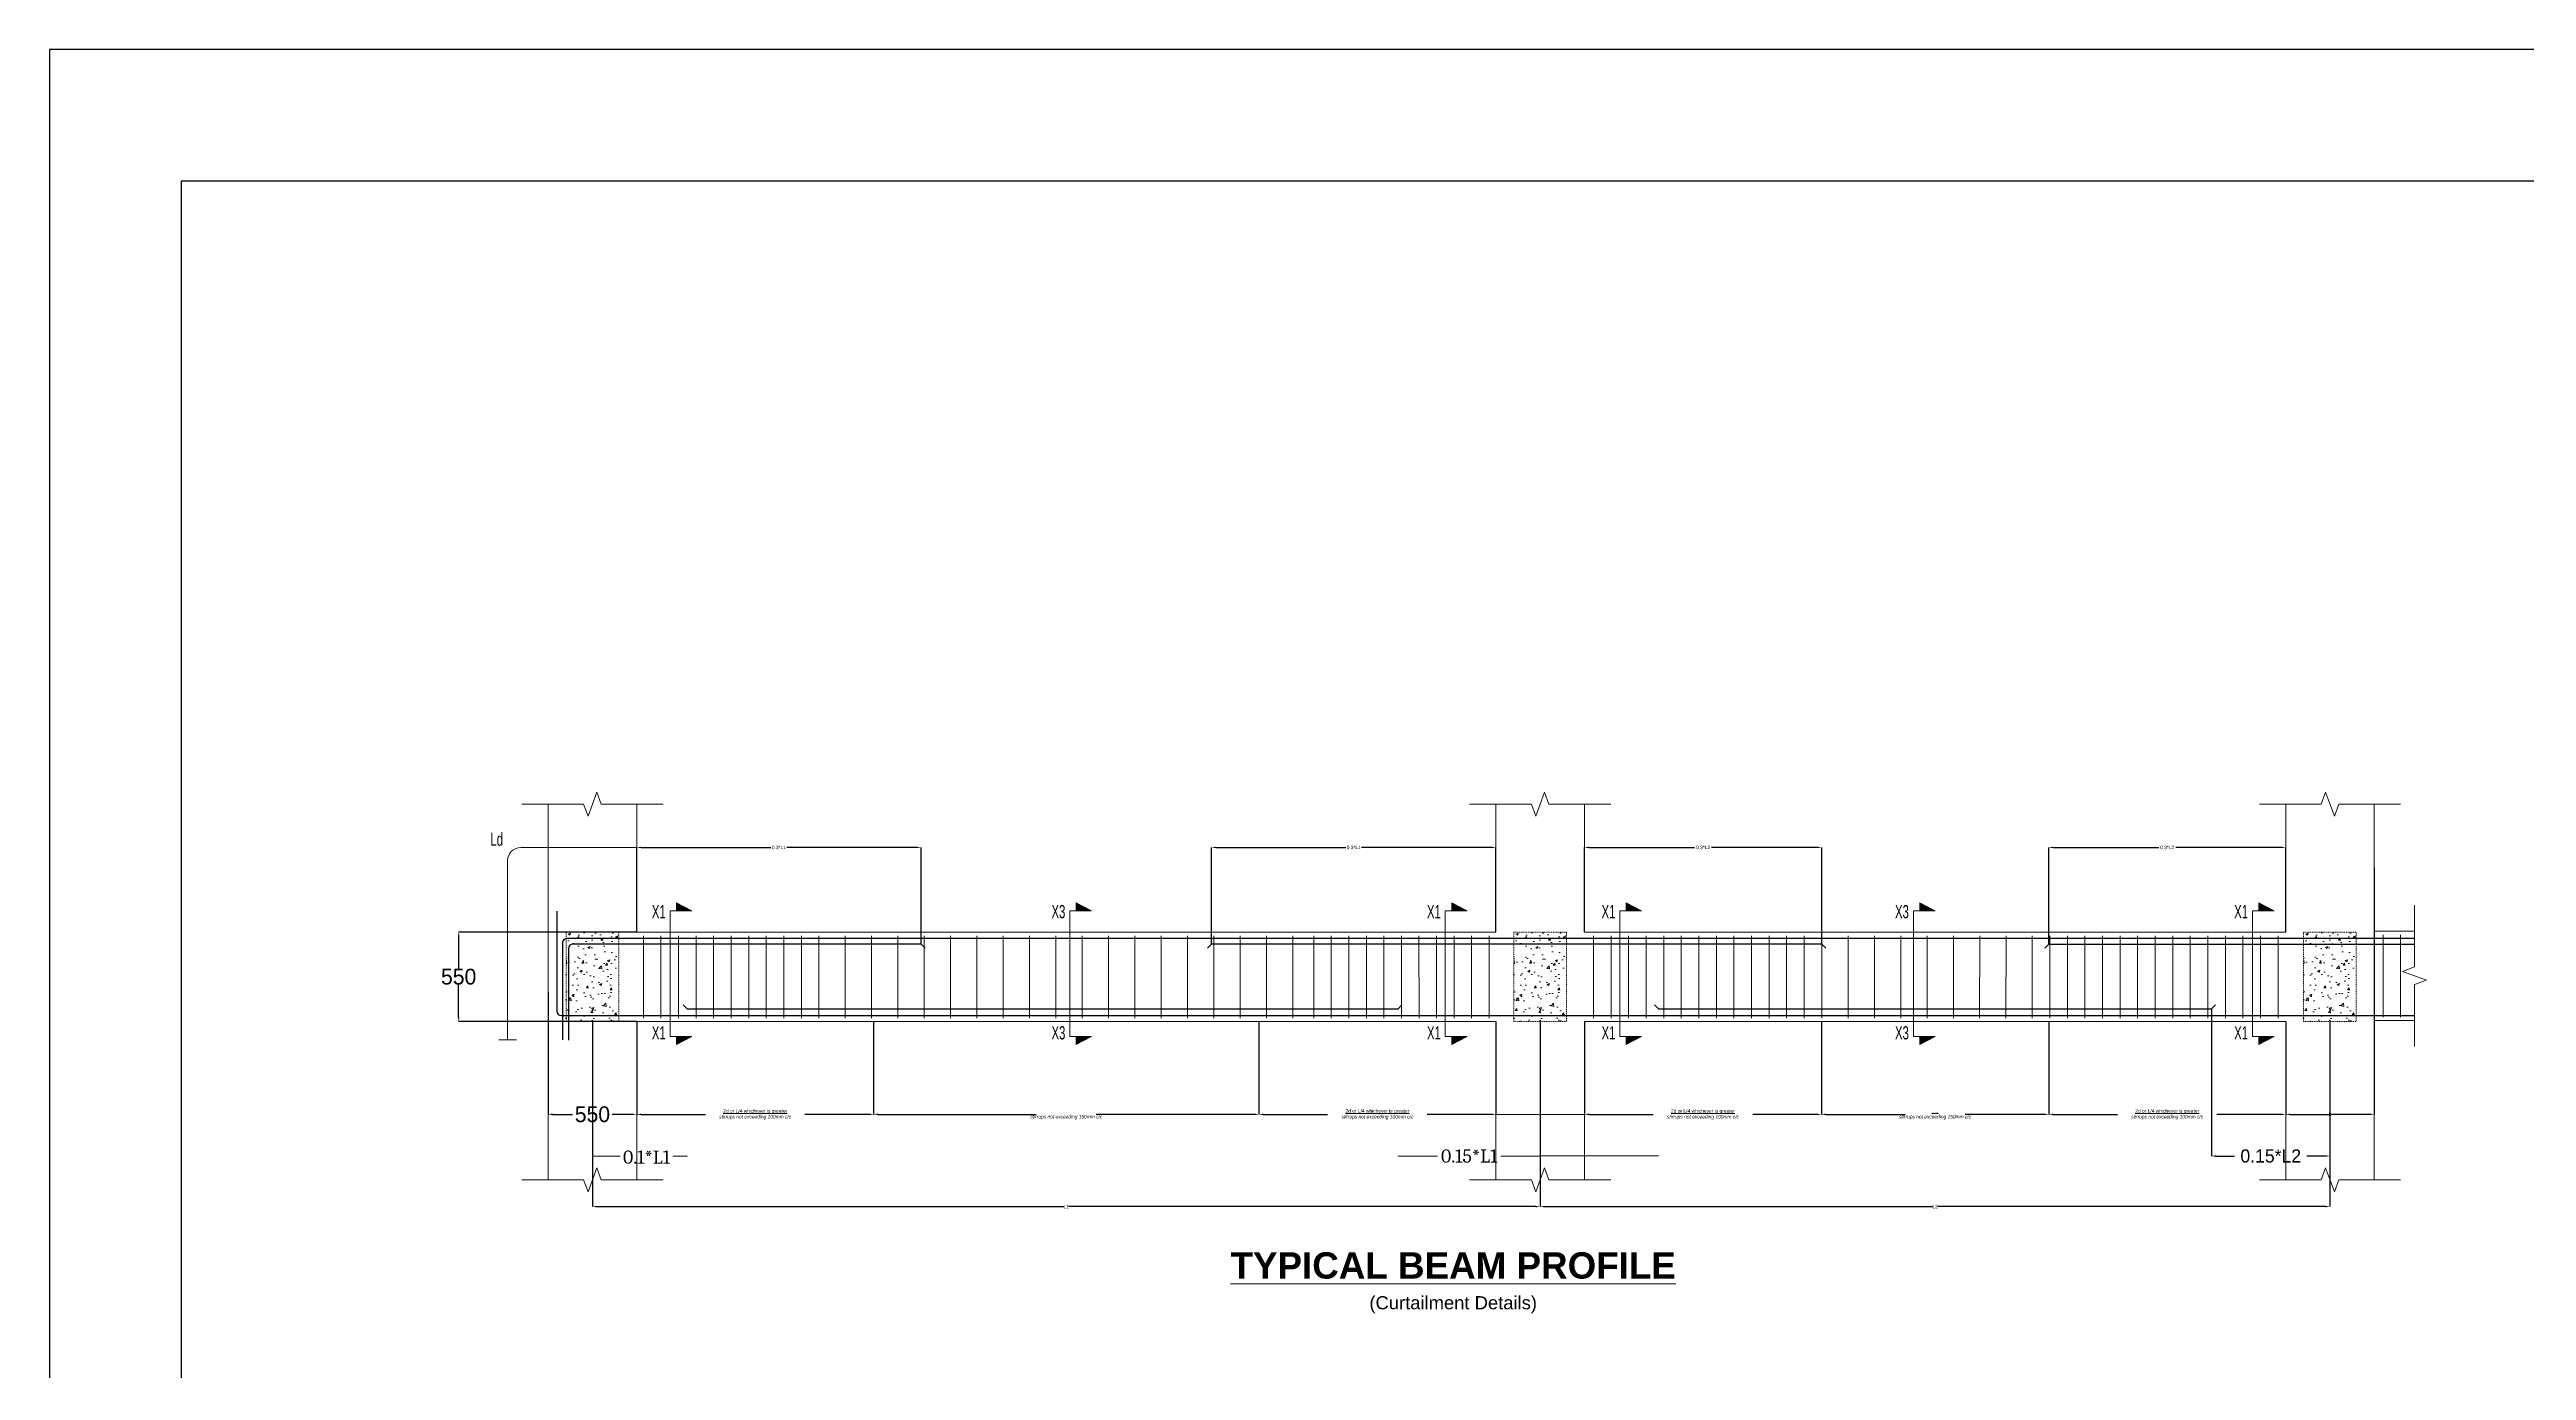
# Model space of a CAD drawing. Header units: inches. Extents: x -301229 to 1083107, y -854236 to 21026.
# Drawn here: x 931134 to 987584, y -314502 to -284386 of the extents above; entities that cross this region are included whole.
import ezdxf

# ---------------------------------------------------------------- set-up
doc = ezdxf.new("R2010")
doc.units = ezdxf.units.IN
doc.header["$MEASUREMENT"] = 0
doc.linetypes.add('ACAD_ISO03W100', pattern=[30, 12, -18])
for name, color, linetype, lineweight in [('00_Beam', 30, 'Continuous', 18), ('00_Beam rebar', 5, 'Continuous', 30), ('00_Leader lines', 181, 'Continuous', 15), ('00_Stirrup', 70, 'Continuous', 18), ('0_Dimension', 72, 'Continuous', 9), ('0_Hatch', 8, 'Continuous', 0), ('dimension', 25, 'Continuous', 20), ('T-TEXT', 94, 'Continuous', 15)]:
    doc.layers.add(name, color=color, linetype=linetype, lineweight=lineweight)
doc.styles.add('arial narrow', font='ARIALN.TTF', dxfattribs={"width": 0.75})
doc.styles.add('cambria', font='Cambria.ttf')
doc.styles.add('PUMORI', font='ARIALN.TTF')
doc.dimstyles.new('100 scale', dxfattribs={"dimtxt": 80, "dimasz": 100, "dimexe": 0.18, "dimexo": 0.0625, "dimgap": 0.09, "dimtad": 0, "dimtih": 1, "dimtoh": 1, "dimdec": 0, "dimlfac": 0.01, "dimzin": 0, "dimdsep": 46, "dimlunit": 3, "dimtxsty": 'Standard', "dimcen": 0.09, "dimclrd": 1, "dimadec": 0, "dimazin": 0, "dimtfac": 1, "dimtdec": 0, "dimtofl": 0, "dimtmove": 0, "dimatfit": 3, "dimfxl": 1, "dimtolj": 1, "dimtzin": 0, "dimarcsym": 0})
doc.dimstyles.new('shiva small', dxfattribs={"dimscale": 0, "dimtxt": 3, "dimasz": 2, "dimexe": 2, "dimexo": 2, "dimgap": 0.03, "dimtad": 0, "dimdec": 0, "dimzin": 3, "dimdsep": 46, "dimlunit": 3, "dimtxsty": 'arial narrow', "dimcen": 0, "dimclrd": 256, "dimclre": 256, "dimclrt": 1, "dimadec": 0, "dimazin": 0, "dimtfac": 1, "dimtdec": 0, "dimtix": 1, "dimtmove": 1, "dimatfit": 3, "dimldrblk": 'DOTSMALL', "dimfxl": 2, "dimfxlon": 1, "dimfrac": 2, "dimtolj": 1, "dimtzin": 0, "dimlwd": -1, "dimlwe": -1, "dimarcsym": 0})

# ---------------------------------------------------------------- blocks, each defined once
blk = doc.blocks.new('*D167')
at = {"layer": 'Defpoints', "color": 0, "transparency": 16777216}
for p in [(944516, -304506), (940458, -306543), (944516, -306543)]:
    blk.add_point(p, dxfattribs=at)
at = {"layer": 'T-TEXT', "color": 0, "lineweight": -2, "transparency": 16777216}
for p, q in [((944516, -304506), (940458, -304506)), ((944516, -306543), (940458, -306543))]:
    blk.add_line(p, q, dxfattribs=at)
at = {"layer": 'T-TEXT', "color": 1, "lineweight": -2, "transparency": 16777216}
for p, q in [((940458, -304606), (940458, -305344)), ((940458, -306443), (940458, -305705))]:
    blk.add_line(p, q, dxfattribs=at)
at = {"layer": 'T-TEXT', "color": 1, "transparency": 16777216}
for points in [[(940441, -304606), (940475, -304606), (940458, -304506)], [(940441, -306443), (940475, -306443), (940458, -306543)]]:
    blk.add_solid(points, dxfattribs=at)
at = {"layer": 'T-TEXT', "color": 0, "transparency": 16777216, "insert": (940458, -305525), "char_height": 80, "attachment_point": 5}
blk.add_mtext('\\A1;{\\H4.5x;550}', dxfattribs=at)
blk = doc.blocks.new('*D176')
at = {"layer": 'Defpoints', "color": 0, "transparency": 16777216}
for p in [(971523, -302577), (966116, -304506), (971523, -304779)]:
    blk.add_point(p, dxfattribs=at)
at = {"layer": 'T-TEXT', "color": 0, "lineweight": -2, "transparency": 16777216}
for p, q in [((966116, -304506), (966116, -302577)), ((971523, -304779), (971523, -302577))]:
    blk.add_line(p, q, dxfattribs=at)
at = {"layer": 'T-TEXT', "color": 1, "lineweight": -2, "transparency": 16777216}
for p, q in [((966216, -302577), (968626, -302577)), ((971423, -302577), (969013, -302577))]:
    blk.add_line(p, q, dxfattribs=at)
at = {"layer": 'T-TEXT', "color": 1, "transparency": 16777216}
for points in [[(966216, -302560), (966216, -302594), (966116, -302577)], [(971423, -302560), (971423, -302594), (971523, -302577)]]:
    blk.add_solid(points, dxfattribs=at)
at = {"layer": 'T-TEXT', "color": 0, "transparency": 16777216, "insert": (968820, -302577), "char_height": 80, "attachment_point": 5}
blk.add_mtext('\\A1;0.3*L2', dxfattribs=at)
blk = doc.blocks.new('*D177')
at = {"layer": 'Defpoints', "color": 0, "transparency": 16777216}
for p in [(967807, -306255), (965107, -306543), (965107, -309607)]:
    blk.add_point(p, dxfattribs=at)
at = {"layer": 'T-TEXT', "transparency": 16777216}
for p, q in [((965107, -309605), (965107, -309609)), ((965109, -309607), (966584, -309607)), ((967805, -309607), (966598, -309607)), ((967807, -309605), (967807, -309609))]:
    blk.add_line(p, q, dxfattribs=at)
for points in [[(965109, -309606), (965109, -309607), (965107, -309607)], [(967805, -309606), (967805, -309607), (967807, -309607)]]:
    blk.add_solid(points, dxfattribs=at)
at = {"layer": 'T-TEXT', "color": 1, "transparency": 16777216, "insert": (966591, -309607), "char_height": 3, "attachment_point": 5, "style": 'cambria'}
blk.add_mtext('\\A1;0.15*L2', dxfattribs=at)
blk = doc.blocks.new('_DotSmall')
at = {"color": 0, "linetype": 'ByBlock', "const_width": 0.5}
blk.add_lwpolyline([(-0.0625, 0, 1), (0.0625, 0, 1)], format="xyb", close=True, dxfattribs=at)
blk = doc.blocks.new('*D178')
at = {"layer": 'Defpoints', "color": 0, "transparency": 16777216}
for p in [(964097, -303049), (966116, -306729), (964097, -308662)]:
    blk.add_point(p, dxfattribs=at)
at = {"layer": 'dimension', "transparency": 16777216}
for p, q in [((964097, -308660), (964097, -308664)), ((964099, -308662), (965106, -308662)), ((966114, -308662), (965107, -308662)), ((966116, -308660), (966116, -308664))]:
    blk.add_line(p, q, dxfattribs=at)
for points in [[(964099, -308662), (964099, -308662), (964097, -308662)], [(966114, -308662), (966114, -308662), (966116, -308662)]]:
    blk.add_solid(points, dxfattribs=at)
at = {"layer": 'dimension', "color": 1, "transparency": 16777216, "insert": (965107, -308662), "char_height": 3, "attachment_point": 5, "style": 'arial narrow'}
blk.add_mtext('\\A1;b', dxfattribs=at)
blk = doc.blocks.new('*D179')
at = {"layer": 'Defpoints', "color": 0, "transparency": 16777216}
for p in [(965107, -306543), (983107, -306543), (983107, -310766)]:
    blk.add_point(p, dxfattribs=at)
at = {"layer": 'T-TEXT', "color": 0, "lineweight": -2, "transparency": 16777216}
for p, q in [((965107, -306544), (965107, -310766)), ((983107, -306544), (983107, -310766))]:
    blk.add_line(p, q, dxfattribs=at)
at = {"layer": 'T-TEXT', "color": 1, "lineweight": -2, "transparency": 16777216}
for p, q in [((965207, -310766), (974040, -310766)), ((983007, -310766), (974173, -310766))]:
    blk.add_line(p, q, dxfattribs=at)
at = {"layer": 'T-TEXT', "color": 1, "transparency": 16777216}
for points in [[(965207, -310749), (965207, -310783), (965107, -310766)], [(983007, -310749), (983007, -310783), (983107, -310766)]]:
    blk.add_solid(points, dxfattribs=at)
at = {"layer": 'T-TEXT', "color": 0, "transparency": 16777216, "insert": (974107, -310766), "char_height": 80, "attachment_point": 5}
blk.add_mtext('\\A1;L2', dxfattribs=at)
blk = doc.blocks.new('*D180')
at = {"layer": 'Defpoints', "color": 0, "transparency": 16777216}
for p in [(984116, -303038), (982097, -306543), (984116, -308662)]:
    blk.add_point(p, dxfattribs=at)
at = {"layer": 'T-TEXT', "color": 0, "lineweight": -2, "transparency": 16777216}
for p, q in [((984116, -303038), (984116, -308662)), ((982097, -306544), (982097, -308662))]:
    blk.add_line(p, q, dxfattribs=at)
at = {"layer": 'T-TEXT', "color": 1, "lineweight": -2, "transparency": 16777216}
for p, q in [((982197, -308662), (983080, -308662)), ((984016, -308662), (983133, -308662))]:
    blk.add_line(p, q, dxfattribs=at)
at = {"layer": 'T-TEXT', "color": 1, "transparency": 16777216}
for points in [[(982197, -308645), (982197, -308679), (982097, -308662)], [(984016, -308645), (984016, -308679), (984116, -308662)]]:
    blk.add_solid(points, dxfattribs=at)
at = {"layer": 'T-TEXT', "color": 0, "transparency": 16777216, "insert": (983107, -308662), "char_height": 80, "attachment_point": 5}
blk.add_mtext('\\A1;b', dxfattribs=at)
blk = doc.blocks.new('*D181')
at = {"layer": 'Defpoints', "color": 0, "transparency": 16777216}
for p in [(982097, -302577), (976697, -304779), (982097, -304506)]:
    blk.add_point(p, dxfattribs=at)
at = {"layer": 'T-TEXT', "color": 0, "lineweight": -2, "transparency": 16777216}
for p, q in [((976697, -304779), (976697, -302577)), ((982097, -304506), (982097, -302577))]:
    blk.add_line(p, q, dxfattribs=at)
at = {"layer": 'T-TEXT', "color": 1, "lineweight": -2, "transparency": 16777216}
for p, q in [((976797, -302577), (979203, -302577)), ((981997, -302577), (979590, -302577))]:
    blk.add_line(p, q, dxfattribs=at)
at = {"layer": 'T-TEXT', "color": 1, "transparency": 16777216}
for points in [[(976797, -302560), (976797, -302594), (976697, -302577)], [(981997, -302560), (981997, -302594), (982097, -302577)]]:
    blk.add_solid(points, dxfattribs=at)
at = {"layer": 'T-TEXT', "color": 0, "transparency": 16777216, "insert": (979397, -302577), "char_height": 80, "attachment_point": 5}
blk.add_mtext('\\A1;0.3*L2', dxfattribs=at)
blk = doc.blocks.new('*D172')
at = {"layer": 'Defpoints', "color": 0, "transparency": 16777216}
for p in [(980407, -306255), (983107, -306543), (983107, -309613)]:
    blk.add_point(p, dxfattribs=at)
at = {"layer": 'T-TEXT', "color": 0, "lineweight": -2, "transparency": 16777216}
for p, q in [((980407, -306255), (980407, -309613)), ((983107, -306544), (983107, -309613))]:
    blk.add_line(p, q, dxfattribs=at)
at = {"layer": 'T-TEXT', "color": 1, "lineweight": -2, "transparency": 16777216}
for p, q in [((980507, -309613), (980931, -309613)), ((983007, -309613), (982582, -309613))]:
    blk.add_line(p, q, dxfattribs=at)
at = {"layer": 'T-TEXT', "color": 1, "transparency": 16777216}
for points in [[(980507, -309596), (980507, -309630), (980407, -309613)], [(983007, -309596), (983007, -309630), (983107, -309613)]]:
    blk.add_solid(points, dxfattribs=at)
at = {"layer": 'T-TEXT', "color": 0, "transparency": 16777216, "insert": (981757, -309613), "char_height": 80, "attachment_point": 5}
blk.add_mtext('\\A1;{\\H3.75x;0.15*L2}', dxfattribs=at)
blk = doc.blocks.new('*D182')
at = {"layer": 'Defpoints', "color": 0, "transparency": 16777216}
for p in [(943507, -306543), (965107, -306543), (943507, -310766)]:
    blk.add_point(p, dxfattribs=at)
at = {"layer": 'T-TEXT', "color": 0, "lineweight": -2, "transparency": 16777216}
for p, q in [((943507, -306544), (943507, -310766)), ((965107, -306544), (965107, -310766))]:
    blk.add_line(p, q, dxfattribs=at)
at = {"layer": 'T-TEXT', "color": 1, "lineweight": -2, "transparency": 16777216}
for p, q in [((943607, -310766), (954253, -310766)), ((965007, -310766), (954360, -310766))]:
    blk.add_line(p, q, dxfattribs=at)
at = {"layer": 'T-TEXT', "color": 1, "transparency": 16777216}
for points in [[(943607, -310749), (943607, -310783), (943507, -310766)], [(965007, -310749), (965007, -310783), (965107, -310766)]]:
    blk.add_solid(points, dxfattribs=at)
at = {"layer": 'T-TEXT', "color": 0, "transparency": 16777216, "insert": (954307, -310766), "char_height": 80, "attachment_point": 5}
blk.add_mtext('\\A1;L1', dxfattribs=at)
blk = doc.blocks.new('*D183')
at = {"layer": 'Defpoints', "color": 0, "transparency": 16777216}
for p in [(961867, -306255), (965107, -306543), (961867, -309613)]:
    blk.add_point(p, dxfattribs=at)
at = {"layer": 'T-TEXT', "transparency": 16777216}
for p, q in [((961867, -309611), (961867, -309615)), ((961869, -309613), (962765, -309613)), ((965105, -309613), (964208, -309613)), ((965107, -309611), (965107, -309615))]:
    blk.add_line(p, q, dxfattribs=at)
for points in [[(961869, -309613), (961869, -309613), (961867, -309613)], [(965105, -309613), (965105, -309613), (965107, -309613)]]:
    blk.add_solid(points, dxfattribs=at)
at = {"layer": 'T-TEXT', "color": 1, "transparency": 16777216, "insert": (963487, -309613), "char_height": 3, "attachment_point": 5, "style": 'cambria'}
blk.add_mtext('\\A1;{\\H100x;0.15*L1}', dxfattribs=at)
blk = doc.blocks.new('*D184')
at = {"layer": 'Defpoints', "color": 0, "transparency": 16777216}
for p in [(945667, -306255), (943507, -306543), (943507, -309613)]:
    blk.add_point(p, dxfattribs=at)
at = {"layer": 'T-TEXT', "transparency": 16777216}
for p, q in [((943507, -309611), (943507, -309615)), ((943509, -309613), (944140, -309613)), ((945665, -309613), (945336, -309613)), ((945667, -309611), (945667, -309615))]:
    blk.add_line(p, q, dxfattribs=at)
for points in [[(943509, -309613), (943509, -309613), (943507, -309613)], [(945665, -309613), (945665, -309613), (945667, -309613)]]:
    blk.add_solid(points, dxfattribs=at)
at = {"layer": 'T-TEXT', "color": 1, "transparency": 16777216, "insert": (944738, -309638), "char_height": 3, "attachment_point": 5, "style": 'cambria'}
blk.add_mtext('\\A1;{\\H100x;0.1*L1}', dxfattribs=at)
blk = doc.blocks.new('*D185')
at = {"layer": 'Defpoints', "color": 0, "transparency": 16777216}
for p in [(957617, -302577), (957617, -304779), (964097, -304506)]:
    blk.add_point(p, dxfattribs=at)
at = {"layer": 'T-TEXT', "color": 0, "lineweight": -2, "transparency": 16777216}
for p, q in [((957617, -304779), (957617, -302577)), ((964097, -304506), (964097, -302577))]:
    blk.add_line(p, q, dxfattribs=at)
at = {"layer": 'T-TEXT', "color": 1, "lineweight": -2, "transparency": 16777216}
for p, q in [((957717, -302577), (960677, -302577)), ((963997, -302577), (961037, -302577))]:
    blk.add_line(p, q, dxfattribs=at)
at = {"layer": 'T-TEXT', "color": 1, "transparency": 16777216}
for points in [[(957717, -302560), (957717, -302594), (957617, -302577)], [(963997, -302560), (963997, -302594), (964097, -302577)]]:
    blk.add_solid(points, dxfattribs=at)
at = {"layer": 'T-TEXT', "color": 0, "transparency": 16777216, "insert": (960857, -302577), "char_height": 80, "attachment_point": 5}
blk.add_mtext('\\A1;0.3*L1', dxfattribs=at)
blk = doc.blocks.new('*D186')
at = {"layer": 'Defpoints', "color": 0, "transparency": 16777216}
for p in [(944516, -302577), (944516, -304506), (950996, -304779)]:
    blk.add_point(p, dxfattribs=at)
at = {"layer": 'T-TEXT', "color": 0, "lineweight": -2, "transparency": 16777216}
for p, q in [((944516, -304506), (944516, -302577)), ((950996, -304779), (950996, -302577))]:
    blk.add_line(p, q, dxfattribs=at)
at = {"layer": 'T-TEXT', "color": 1, "lineweight": -2, "transparency": 16777216}
for p, q in [((944616, -302577), (947576, -302577)), ((950896, -302577), (947936, -302577))]:
    blk.add_line(p, q, dxfattribs=at)
at = {"layer": 'T-TEXT', "color": 1, "transparency": 16777216}
for points in [[(944616, -302560), (944616, -302594), (944516, -302577)], [(950896, -302560), (950896, -302594), (950996, -302577)]]:
    blk.add_solid(points, dxfattribs=at)
at = {"layer": 'T-TEXT', "color": 0, "transparency": 16777216, "insert": (947756, -302577), "char_height": 80, "attachment_point": 5}
blk.add_mtext('\\A1;0.3*L1', dxfattribs=at)
blk = doc.blocks.new('*D173')
at = {"layer": 'Defpoints', "color": 0, "transparency": 16777216}
for p in [(944516, -306543), (949916, -306543), (949916, -308662)]:
    blk.add_point(p, dxfattribs=at)
at = {"layer": 'T-TEXT', "color": 0, "lineweight": -2, "transparency": 16777216}
for p, q in [((944516, -306544), (944516, -308662)), ((949916, -306544), (949916, -308662))]:
    blk.add_line(p, q, dxfattribs=at)
at = {"layer": 'T-TEXT', "color": 1, "lineweight": -2, "transparency": 16777216}
for p, q in [((944616, -308662), (946083, -308662)), ((949816, -308662), (948350, -308662))]:
    blk.add_line(p, q, dxfattribs=at)
at = {"layer": 'T-TEXT', "color": 1, "transparency": 16777216}
for points in [[(944616, -308645), (944616, -308679), (944516, -308662)], [(949816, -308645), (949816, -308679), (949916, -308662)]]:
    blk.add_solid(points, dxfattribs=at)
at = {"layer": 'T-TEXT', "color": 0, "transparency": 16777216, "insert": (947216, -308662), "char_height": 80, "attachment_point": 5}
blk.add_mtext('\\A1;{\\L2d or L/4 whichever is greater\\P\\fArial Narrow|b0|i1|c0|p34;\\lstirrups not exceeding 100mm c/c }', dxfattribs=at)
blk = doc.blocks.new('*D174')
at = {"layer": 'Defpoints', "color": 0, "transparency": 16777216}
for p in [(949916, -306543), (958697, -306543), (958697, -308662)]:
    blk.add_point(p, dxfattribs=at)
at = {"layer": 'T-TEXT', "color": 0, "lineweight": -2, "transparency": 16777216}
for p, q in [((949916, -306544), (949916, -308662)), ((958697, -306544), (958697, -308662))]:
    blk.add_line(p, q, dxfattribs=at)
at = {"layer": 'T-TEXT', "color": 1, "lineweight": -2, "transparency": 16777216}
for p, q in [((950016, -308662), (953622, -308662)), ((958597, -308662), (954991, -308662))]:
    blk.add_line(p, q, dxfattribs=at)
at = {"layer": 'T-TEXT', "color": 1, "transparency": 16777216}
for points in [[(950016, -308645), (950016, -308679), (949916, -308662)], [(958597, -308645), (958597, -308679), (958697, -308662)]]:
    blk.add_solid(points, dxfattribs=at)
at = {"layer": 'T-TEXT', "color": 0, "transparency": 16777216, "insert": (954307, -308662), "char_height": 80, "attachment_point": 5}
blk.add_mtext('\\A1;{\\L\\P\\fArial Narrow|b0|i1|c0|p34;\\lstirrups not exceeding 150mm c/c }', dxfattribs=at)
blk = doc.blocks.new('*D175')
at = {"layer": 'Defpoints', "color": 0, "transparency": 16777216}
for p in [(942497, -305875), (944516, -306729), (942497, -308662)]:
    blk.add_point(p, dxfattribs=at)
at = {"layer": 'T-TEXT', "color": 0, "lineweight": -2, "transparency": 16777216}
for p, q in [((942497, -305875), (942497, -308662)), ((944516, -306729), (944516, -308662))]:
    blk.add_line(p, q, dxfattribs=at)
at = {"layer": 'T-TEXT', "color": 1, "lineweight": -2, "transparency": 16777216}
for p, q in [((942597, -308662), (943056, -308662)), ((944416, -308662), (943957, -308662))]:
    blk.add_line(p, q, dxfattribs=at)
at = {"layer": 'T-TEXT', "color": 1, "transparency": 16777216}
for points in [[(942597, -308645), (942597, -308679), (942497, -308662)], [(944416, -308645), (944416, -308679), (944516, -308662)]]:
    blk.add_solid(points, dxfattribs=at)
at = {"layer": 'T-TEXT', "color": 0, "transparency": 16777216, "insert": (943507, -308662), "char_height": 80, "attachment_point": 5}
blk.add_mtext('\\A1;{\\H4.5x;550}', dxfattribs=at)
blk = doc.blocks.new('*D168')
at = {"layer": 'Defpoints', "color": 0, "transparency": 16777216}
for p in [(958697, -306543), (964097, -306543), (964097, -308662)]:
    blk.add_point(p, dxfattribs=at)
at = {"layer": 'T-TEXT', "color": 0, "lineweight": -2, "transparency": 16777216}
for p, q in [((958697, -306544), (958697, -308662)), ((964097, -306544), (964097, -308662))]:
    blk.add_line(p, q, dxfattribs=at)
at = {"layer": 'T-TEXT', "color": 1, "lineweight": -2, "transparency": 16777216}
for p, q in [((958797, -308662), (960263, -308662)), ((963997, -308662), (962530, -308662))]:
    blk.add_line(p, q, dxfattribs=at)
at = {"layer": 'T-TEXT', "color": 1, "transparency": 16777216}
for points in [[(958797, -308645), (958797, -308679), (958697, -308662)], [(963997, -308645), (963997, -308679), (964097, -308662)]]:
    blk.add_solid(points, dxfattribs=at)
at = {"layer": 'T-TEXT', "color": 0, "transparency": 16777216, "insert": (961397, -308662), "char_height": 80, "attachment_point": 5}
blk.add_mtext('\\A1;{\\L2d or L/4 whichever is greater\\P\\fArial Narrow|b0|i1|c0|p34;\\lstirrups not exceeding 100mm c/c }', dxfattribs=at)
blk = doc.blocks.new('*D169')
at = {"layer": 'Defpoints', "color": 0, "transparency": 16777216}
for p in [(966116, -306543), (971516, -306543), (971516, -308662)]:
    blk.add_point(p, dxfattribs=at)
at = {"layer": 'T-TEXT', "color": 0, "lineweight": -2, "transparency": 16777216}
for p, q in [((966116, -306544), (966116, -308662)), ((971516, -306544), (971516, -308662))]:
    blk.add_line(p, q, dxfattribs=at)
at = {"layer": 'T-TEXT', "color": 1, "lineweight": -2, "transparency": 16777216}
for p, q in [((966216, -308662), (967683, -308662)), ((971416, -308662), (969950, -308662))]:
    blk.add_line(p, q, dxfattribs=at)
at = {"layer": 'T-TEXT', "color": 1, "transparency": 16777216}
for points in [[(966216, -308645), (966216, -308679), (966116, -308662)], [(971416, -308645), (971416, -308679), (971516, -308662)]]:
    blk.add_solid(points, dxfattribs=at)
at = {"layer": 'T-TEXT', "color": 0, "transparency": 16777216, "insert": (968816, -308662), "char_height": 80, "attachment_point": 5}
blk.add_mtext('\\A1;{\\L2d or L/4 whichever is greater\\P\\fArial Narrow|b0|i1|c0|p34;\\lstirrups not exceeding 100mm c/c }', dxfattribs=at)
blk = doc.blocks.new('*D170')
at = {"layer": 'Defpoints', "color": 0, "transparency": 16777216}
for p in [(976697, -306543), (982097, -306543), (982097, -308662)]:
    blk.add_point(p, dxfattribs=at)
at = {"layer": 'T-TEXT', "color": 0, "lineweight": -2, "transparency": 16777216}
for p, q in [((976697, -306544), (976697, -308662)), ((982097, -306544), (982097, -308662))]:
    blk.add_line(p, q, dxfattribs=at)
at = {"layer": 'T-TEXT', "color": 1, "lineweight": -2, "transparency": 16777216}
for p, q in [((976797, -308662), (978263, -308662)), ((981997, -308662), (980530, -308662))]:
    blk.add_line(p, q, dxfattribs=at)
at = {"layer": 'T-TEXT', "color": 1, "transparency": 16777216}
for points in [[(976797, -308645), (976797, -308679), (976697, -308662)], [(981997, -308645), (981997, -308679), (982097, -308662)]]:
    blk.add_solid(points, dxfattribs=at)
at = {"layer": 'T-TEXT', "color": 0, "transparency": 16777216, "insert": (979397, -308662), "char_height": 80, "attachment_point": 5}
blk.add_mtext('\\A1;{\\L2d or L/4 whichever is greater\\P\\fArial Narrow|b0|i1|c0|p34;\\lstirrups not exceeding 100mm c/c }', dxfattribs=at)
blk = doc.blocks.new('*D171')
at = {"layer": 'Defpoints', "color": 0, "transparency": 16777216}
for p in [(971516, -306543), (976697, -306543), (976697, -308662)]:
    blk.add_point(p, dxfattribs=at)
at = {"layer": 'T-TEXT', "color": 0, "lineweight": -2, "transparency": 16777216}
for p, q in [((971516, -306544), (971516, -308662)), ((976697, -306544), (976697, -308662))]:
    blk.add_line(p, q, dxfattribs=at)
at = {"layer": 'T-TEXT', "color": 1, "lineweight": -2, "transparency": 16777216}
for p, q in [((971616, -308662), (973422, -308662)), ((976597, -308662), (974791, -308662))]:
    blk.add_line(p, q, dxfattribs=at)
at = {"layer": 'T-TEXT', "color": 1, "transparency": 16777216}
for points in [[(971616, -308645), (971616, -308679), (971516, -308662)], [(976597, -308645), (976597, -308679), (976697, -308662)]]:
    blk.add_solid(points, dxfattribs=at)
at = {"layer": 'T-TEXT', "color": 0, "transparency": 16777216, "insert": (974107, -308662), "char_height": 80, "attachment_point": 5}
blk.add_mtext('\\A1;{\\L.....\\P\\fArial Narrow|b0|i1|c0|p34;\\lstirrups not exceeding 150mm c/c }', dxfattribs=at)

msp = doc.modelspace()

# ---------------------------------------------------------------- hatches: boundary and pattern name
at = {"layer": '00_Leader lines'}
for points in [[(945423.55, -303840.12), (945423.55, -304020.71), (945773.83, -304020.71)], [(954532.76, -303840.12), (954532.76, -304020.71), (954883.04, -304020.71)], [(963089.68, -303840.12), (963089.68, -304020.71), (963439.96, -304020.71)], [(967069.15, -303840.12), (967069.15, -304020.71), (967419.43, -304020.71)], [(973756.59, -303840.12), (973756.59, -304020.71), (974106.87, -304020.71)], [(981486.76, -303840.12), (981486.76, -304020.71), (981837.04, -304020.71)], [(945773.83, -306889.19), (945423.55, -306889.19), (945423.55, -307069.78)], [(954883.04, -306889.19), (954532.76, -306889.19), (954532.76, -307069.78)], [(963439.96, -306889.19), (963089.68, -306889.19), (963089.68, -307069.78)], [(967419.43, -306889.19), (967069.15, -306889.19), (967069.15, -307069.78)], [(974106.87, -306889.19), (973756.59, -306889.19), (973756.59, -307069.78)], [(981837.04, -306889.19), (981486.76, -306889.19), (981486.76, -307069.78)]]:
    msp.add_hatch(color=256, dxfattribs=at).paths.add_polyline_path(points)
at = {"layer": '0_Hatch'}
h = msp.add_hatch(dxfattribs=at)
h.set_pattern_fill('AR-CONC', color=256, scale=75, style=0)
h.set_pattern_definition([(50, (-245791.9, 953299.36), (537.94514, -47.0641), [56.25, -618.75]), (355, (-245791.9, 953299.36), (-104.0635, 564.1441), [45, -495]), (100.4514, (-245747.1, 953295.44), (433.88204, 517.07966), [47.80514, -525.85658]), (46.1842, (-245791.9, 953449.36), (800.43079, -124.13926), [84.375, -928.125]), (96.6356, (-245725.2, 953439), (700.99703, 730.5884), [71.7077, -788.78475]), (351.1842, (-245791.9, 953449.4), (700.99646, 730.58895), [67.5, -742.5]), (21, (-245716.9, 953411.86), (447.68029, -301.96417), [56.25, -618.75]), (326, (-245716.9, 953411.86), (182.4865, 543.86253), [45, -495]), (71.4514, (-245679.6, 953386.7), (630.16697, 241.89787), [47.80514, -525.85658]), (37.5, (-245791.92, 953299.36), (9.119891, 249.67039), [0, -489, 0, -502.5, 0, -496.875]), (7.5, (-245791.92, 953299.36), (197.302153, 295.808784), [0, -286.5, 0, -477.75, 0, -189.375]), (327.5, (-245959.17, 953299.36), (400.366827, -16.916154), [0, -187.5, 0, -585, 0, -776.25]), (317.5, (-246034.17, 953299.36), (437.38963, 75.07874), [0, -243.75, 0, -388.5, 0, -551.25])])
h.paths.add_polyline_path([(942906.53, -306543.47), (944106.53, -306543.47), (944106.53, -304505.61), (942906.53, -304505.61)])
h = msp.add_hatch(dxfattribs=at)
h.set_pattern_fill('AR-CONC', color=256, scale=75, style=0)
h.set_pattern_definition([(50, (-224191.9, 953299.36), (537.94514, -47.0641), [56.25, -618.75]), (355, (-224191.9, 953299.36), (-104.0635, 564.1441), [45, -495]), (100.4514, (-224147.1, 953295.44), (433.88204, 517.07966), [47.80514, -525.85658]), (46.1842, (-224191.9, 953449.36), (800.43079, -124.13926), [84.375, -928.125]), (96.6356, (-224125.2, 953439), (700.99703, 730.5884), [71.7077, -788.78475]), (351.1842, (-224191.9, 953449.4), (700.99646, 730.58895), [67.5, -742.5]), (21, (-224116.9, 953411.86), (447.68029, -301.96417), [56.25, -618.75]), (326, (-224116.9, 953411.86), (182.4865, 543.86253), [45, -495]), (71.4514, (-224079.6, 953386.7), (630.16697, 241.89787), [47.80514, -525.85658]), (37.5, (-224191.92, 953299.36), (9.119891, 249.67039), [0, -489, 0, -502.5, 0, -496.875]), (7.5, (-224191.92, 953299.36), (197.302153, 295.808784), [0, -286.5, 0, -477.75, 0, -189.375]), (327.5, (-224359.17, 953299.36), (400.366827, -16.916154), [0, -187.5, 0, -585, 0, -776.25]), (317.5, (-224434.17, 953299.36), (437.38963, 75.07874), [0, -243.75, 0, -388.5, 0, -551.25])])
h.paths.add_polyline_path([(964506.53, -306543.47), (965706.53, -306543.47), (965706.53, -304505.61), (964506.53, -304505.61)])
h = msp.add_hatch(dxfattribs=at)
h.set_pattern_fill('AR-CONC', color=256, scale=75, style=0)
h.set_pattern_definition([(50, (-206191.9, 953299.36), (537.94514, -47.0641), [56.25, -618.75]), (355, (-206191.9, 953299.36), (-104.0635, 564.1441), [45, -495]), (100.4514, (-206147.1, 953295.44), (433.88204, 517.07966), [47.80514, -525.85658]), (46.1842, (-206191.9, 953449.36), (800.43079, -124.13926), [84.375, -928.125]), (96.6356, (-206125.2, 953439), (700.99703, 730.5884), [71.7077, -788.78475]), (351.1842, (-206191.9, 953449.4), (700.99646, 730.58895), [67.5, -742.5]), (21, (-206116.9, 953411.86), (447.68029, -301.96417), [56.25, -618.75]), (326, (-206116.9, 953411.86), (182.4865, 543.86253), [45, -495]), (71.4514, (-206079.6, 953386.7), (630.16697, 241.89787), [47.80514, -525.85658]), (37.5, (-206191.92, 953299.36), (9.119891, 249.67039), [0, -489, 0, -502.5, 0, -496.875]), (7.5, (-206191.92, 953299.36), (197.302153, 295.808784), [0, -286.5, 0, -477.75, 0, -189.375]), (327.5, (-206359.17, 953299.36), (400.366827, -16.916154), [0, -187.5, 0, -585, 0, -776.25]), (317.5, (-206434.17, 953299.36), (437.38963, 75.07874), [0, -243.75, 0, -388.5, 0, -551.25])])
h.paths.add_polyline_path([(982506.53, -306543.47), (983706.53, -306543.47), (983706.53, -304505.61), (982506.53, -304505.61)])

# ---------------------------------------------------------------- linework, layer by layer
for points in [[(931134.14, -344617.64), (1016310.14, -344617.64), (1016310.14, -284385.64), (931134.14, -284385.64)], [(934134.14, -341617.64), (1013310.14, -341617.64), (1013310.14, -287385.64), (934134.14, -287385.64)]]:
    msp.add_lwpolyline(points, close=True)
at = {"layer": '00_Beam'}
for p, q in [((944516.39, -301593.09), (944516.39, -304505.61)), ((966116.39, -301593.09), (966116.39, -304505.61)), ((982096.66, -301593.09), (982096.66, -304505.61)), ((944516.39, -304505.61), (964096.66, -304505.61)), ((966116.39, -304505.61), (982096.66, -304505.61)), ((984116.39, -304483.42), (985034.82, -304483.42)), ((984116.39, -306521.28), (985034.82, -306521.28)), ((944516.39, -306543.47), (944516.39, -310157.36)), ((944516.39, -306543.47), (964096.66, -306543.47)), ((966116.39, -306543.47), (982096.66, -306543.47)), ((966116.39, -306543.47), (966116.39, -310157.36)), ((982096.66, -306543.47), (982096.66, -310157.36))]:
    msp.add_line(p, q, dxfattribs=at)
for points in [[(942496.66, -301593.09), (942496.66, -310157.36)], [(964096.66, -301593.09), (964096.66, -304505.61)], [(984116.39, -301593.09), (984116.39, -304483.42)], [(984116.39, -306521.28), (984116.39, -310157.36)], [(964096.66, -306543.47), (964096.66, -310157.36)]]:
    msp.add_lwpolyline(points, dxfattribs=at)
at = {"layer": '00_Beam', "color": 6, "linetype": 'ACAD_ISO03W100', "lineweight": 18, "ltscale": 0.09}
for points in [[(942906.53, -306543.47), (944106.53, -306543.47), (944106.53, -304505.61), (942906.53, -304505.61), (942906.53, -306543.47)], [(964506.53, -306543.47), (965706.53, -306543.47), (965706.53, -304505.61), (964506.53, -304505.61), (964506.53, -306543.47)], [(982506.53, -306543.47), (983706.53, -306543.47), (983706.53, -304505.61), (982506.53, -304505.61), (982506.53, -306543.47)]]:
    msp.add_lwpolyline(points, dxfattribs=at)
at = {"layer": '00_Beam rebar'}
for p, q in [((950996.39, -304779.13), (951087.26, -304870)), ((957616.66, -304779.13), (957525.79, -304870)), ((971522.96, -304779.38), (971613.84, -304870.25)), ((976696.66, -304779.13), (976605.79, -304870)), ((945575.65, -306164.45), (945666.53, -306255.33)), ((945666.53, -306255.33), (961866.53, -306255.33)), ((961957.4, -306164.45), (961866.53, -306255.33)), ((967715.65, -306164.45), (967806.53, -306255.33)), ((967806.53, -306255.33), (980406.53, -306255.33)), ((980497.4, -306164.45), (980406.53, -306255.33))]:
    msp.add_line(p, q, dxfattribs=at)
for points in [[(942699.05, -304029.13), (942699.05, -306311.82, 0.41421356), (942799.05, -306411.82), (943506.53, -306411.82)], [(942830.54, -306966.24), (942830.54, -304742.96, -0.41421356), (942930.54, -304642.96), (943506.53, -304642.96)], [(943506.53, -304779.13), (943062.19, -304779.13, 0.41421356), (942962.19, -304879.13), (942962.19, -306973.81)]]:
    msp.add_lwpolyline(points, format="xyb", dxfattribs=at)
for points in [[(943506.53, -304642.96), (985034.82, -304642.96)], [(950996.39, -304779.13), (943506.53, -304779.13)], [(971522.96, -304779.38), (957616.66, -304779.13)], [(976696.66, -304779.13), (985034.82, -304779.13)], [(943506.53, -306411.82), (985034.82, -306411.82)]]:
    msp.add_lwpolyline(points, dxfattribs=at)
at = {"layer": '00_Leader lines'}
for p, q in [((945278.76, -304020.71), (945278.76, -306889.19)), ((945278.76, -304020.71), (945773.83, -304020.71)), ((945773.83, -304020.71), (945423.55, -303840.12)), ((945423.55, -303840.12), (945423.55, -304020.71)), ((954387.97, -304020.71), (954387.97, -306889.19)), ((954387.97, -304020.71), (954883.04, -304020.71)), ((954883.04, -304020.71), (954532.76, -303840.12)), ((954532.76, -303840.12), (954532.76, -304020.71)), ((962944.9, -304020.71), (962944.9, -306889.19)), ((962944.9, -304020.71), (963439.96, -304020.71)), ((963439.96, -304020.71), (963089.68, -303840.12)), ((963089.68, -303840.12), (963089.68, -304020.71)), ((966924.36, -304020.71), (966924.36, -306889.19)), ((966924.36, -304020.71), (967419.43, -304020.71)), ((967419.43, -304020.71), (967069.15, -303840.12)), ((967069.15, -303840.12), (967069.15, -304020.71)), ((973611.8, -304020.71), (973611.8, -306889.19)), ((973611.8, -304020.71), (974106.87, -304020.71)), ((974106.87, -304020.71), (973756.59, -303840.12)), ((973756.59, -303840.12), (973756.59, -304020.71)), ((981341.97, -304020.71), (981341.97, -306889.19)), ((981341.97, -304020.71), (981837.04, -304020.71)), ((981837.04, -304020.71), (981486.76, -303840.12)), ((981486.76, -303840.12), (981486.76, -304020.71)), ((945278.76, -306889.19), (945773.83, -306889.19)), ((945773.83, -306889.19), (945423.55, -307069.78)), ((945423.55, -307069.78), (945423.55, -306889.19)), ((954387.97, -306889.19), (954883.04, -306889.19)), ((954883.04, -306889.19), (954532.76, -307069.78)), ((954532.76, -307069.78), (954532.76, -306889.19)), ((962944.9, -306889.19), (963439.96, -306889.19)), ((963439.96, -306889.19), (963089.68, -307069.78)), ((963089.68, -307069.78), (963089.68, -306889.19)), ((966924.36, -306889.19), (967419.43, -306889.19)), ((967419.43, -306889.19), (967069.15, -307069.78)), ((967069.15, -307069.78), (967069.15, -306889.19)), ((973611.8, -306889.19), (974106.87, -306889.19)), ((974106.87, -306889.19), (973756.59, -307069.78)), ((973756.59, -307069.78), (973756.59, -306889.19)), ((981341.97, -306889.19), (981837.04, -306889.19)), ((981837.04, -306889.19), (981486.76, -307069.78)), ((981486.76, -307069.78), (981486.76, -306889.19))]:
    msp.add_line(p, q, dxfattribs=at)
at = {"layer": '00_Stirrup'}
for p, q in [((944668.38, -304589.72), (944668.09, -306466.09)), ((945068.38, -304589.72), (945068.09, -306466.15)), ((945468.38, -304589.72), (945468.09, -306466.21)), ((945868.38, -304589.72), (945868.09, -306466.28)), ((946268.38, -304589.72), (946268.09, -306466.34)), ((946668.38, -304589.72), (946668.09, -306466.4)), ((947068.38, -304589.72), (947068.09, -306466.47)), ((947468.38, -304589.72), (947468.09, -306466.53)), ((947868.38, -304589.72), (947868.09, -306466.59)), ((948268.38, -304589.79), (948268.09, -306466.66)), ((948668.38, -304589.85), (948668.09, -306466.72)), ((949268.38, -304589.95), (949268.09, -306466.82)), ((949868.38, -304590.04), (949868.09, -306466.91)), ((950468.38, -304590.14), (950468.09, -306467.01)), ((951068.38, -304590.23), (951068.09, -306467.1)), ((951668.38, -304590.33), (951668.09, -306467.2)), ((952268.38, -304590.42), (952268.09, -306467.29)), ((952868.38, -304590.52), (952868.09, -306467.39)), ((953468.38, -304590.61), (953468.09, -306467.48)), ((954068.38, -304590.71), (954068.09, -306467.58)), ((954668.38, -304590.8), (954668.09, -306467.67)), ((955268.38, -304590.9), (955268.09, -306467.77)), ((955868.38, -304590.99), (955868.09, -306467.86)), ((956468.38, -304591.09), (956468.09, -306467.96)), ((957068.38, -304591.19), (957068.09, -306468.05)), ((957668.38, -304591.28), (957668.09, -306468.15)), ((958268.38, -304591.38), (958268.09, -306468.25)), ((958868.38, -304591.47), (958868.09, -306468.34)), ((959468.38, -304591.57), (959468.09, -306468.44)), ((959944.67, -304589.85), (959944.97, -306466.72)), ((960344.67, -304589.79), (960344.97, -306466.66)), ((960744.67, -304589.72), (960744.97, -306466.59)), ((961144.67, -304589.72), (961144.97, -306466.53)), ((961544.67, -304589.72), (961544.97, -306466.47)), ((961944.67, -304589.72), (961944.97, -306466.4)), ((962344.67, -304589.72), (962344.97, -306466.34)), ((962744.67, -304589.72), (962744.97, -306466.28)), ((963144.67, -304589.72), (963144.97, -306466.21)), ((963544.67, -304589.72), (963544.97, -306466.15)), ((963944.67, -304589.72), (963944.97, -306466.09)), ((966322.99, -304589.72), (966322.7, -306466.09)), ((966722.99, -304589.72), (966722.7, -306466.15)), ((967122.99, -304589.72), (967122.7, -306466.21)), ((967522.99, -304589.72), (967522.7, -306466.28)), ((967922.99, -304589.72), (967922.7, -306466.34)), ((968322.99, -304589.72), (968322.7, -306466.4)), ((968722.99, -304589.72), (968722.7, -306466.47)), ((969122.99, -304589.72), (969122.7, -306466.53)), ((969522.99, -304589.72), (969522.7, -306466.59)), ((969922.99, -304589.79), (969922.7, -306466.66)), ((970322.99, -304589.85), (970322.7, -306466.72)), ((970722.99, -304590.04), (970722.7, -306466.78)), ((971122.99, -304590.04), (971122.7, -306466.85)), ((971522.99, -304590.04), (971522.7, -306466.91)), ((972122.99, -304590.14), (972122.7, -306467.01)), ((972722.99, -304590.23), (972722.7, -306467.1)), ((973322.99, -304590.33), (973322.7, -306467.2)), ((973922.99, -304590.42), (973922.7, -306467.29)), ((974522.99, -304590.52), (974522.7, -306467.39)), ((975122.99, -304590.61), (975122.7, -306467.48)), ((975722.99, -304590.71), (975722.7, -306467.58)), ((976322.99, -304590.8), (976322.7, -306467.67)), ((976722.99, -304590.87), (976722.7, -306467.74)), ((977122.99, -304590.93), (977122.7, -306467.8)), ((977522.99, -304590.99), (977522.7, -306467.86)), ((977922.99, -304590.36), (977922.7, -306467.1)), ((978322.99, -304590.36), (978322.7, -306467.17)), ((978722.99, -304590.36), (978722.7, -306467.23)), ((979122.99, -304590.42), (979122.7, -306467.29)), ((979522.99, -304590.49), (979522.7, -306467.36)), ((979922.99, -304590.68), (979922.7, -306467.42)), ((980322.99, -304590.68), (980322.7, -306467.48)), ((980722.99, -304590.68), (980722.7, -306467.55)), ((981122.99, -304590.74), (981122.7, -306467.61)), ((981522.99, -304590.8), (981522.7, -306467.67)), ((981922.99, -304590.87), (981922.7, -306467.74)), ((984317.08, -304567.53), (984316.78, -306443.89)), ((984717.08, -304567.53), (984716.78, -306443.96))]:
    msp.add_line(p, q, dxfattribs=at)
at = {"layer": '0_Dimension', "linetype": 'Continuous'}
for points in [[(941896.66, -301593.09), (943306.53, -301593.09), (943406.53, -301867.84), (943606.53, -301318.34), (943706.53, -301593.09), (945116.39, -301593.09)], [(963496.66, -301593.09), (964906.53, -301593.09), (965006.53, -301867.84), (965206.53, -301318.34), (965306.53, -301593.09), (966716.39, -301593.09)], [(984716.39, -301593.09), (983306.53, -301593.09), (983206.53, -301867.84), (983006.53, -301318.34), (982906.53, -301593.09), (981496.66, -301593.09)], [(985034.82, -307112.22), (985034.82, -305702.35), (985309.57, -305602.35), (984760.08, -305402.35), (985034.82, -305302.35), (985034.82, -303892.49)], [(941896.66, -310157.36), (943306.53, -310157.36), (943406.53, -310432.11), (943606.53, -309882.61), (943706.53, -310157.36), (945116.39, -310157.36)], [(963496.66, -310157.36), (964906.53, -310157.36), (965006.53, -310432.11), (965206.53, -309882.61), (965306.53, -310157.36), (966716.39, -310157.36)], [(984716.39, -310157.36), (983306.53, -310157.36), (983206.53, -310432.11), (983006.53, -309882.61), (982906.53, -310157.36), (981496.66, -310157.36)]]:
    msp.add_lwpolyline(points, dxfattribs=at)
at = {"layer": 'dimension'}
msp.add_lwpolyline([(941776.11, -306964.06), (941373.89, -306964.06)], dxfattribs=at)
at = {"layer": 'T-TEXT'}
msp.add_lwpolyline([(942582.16, -302577.09), (941875, -302577.09, 0.41421356), (941575, -302877.09), (941575, -304051.67)], format="xyb", dxfattribs=at)

# ---------------------------------------------------------------- texts
at = {"layer": 'dimension', "color": 1, "insert": (963176.86, -312502.13), "char_height": 800, "width": 20654.5218, "attachment_point": 5, "style": 'PUMORI'}
msp.add_mtext('\\pi-105.6;{\\fArial|b1|i0|c0|p34;\\H0.75x;\\LTYPICAL BEAM PROFILE\\P\\fArial|b0|i0|c0|p34;\\H0.5x;\\l(Curtailment Details)}', dxfattribs=at)
at = {"layer": 'T-TEXT', "char_height": 300, "style": 'arial narrow'}
for s, insert, attachment_point in [('\\A1;Ld', (941324.91, -302392.23), 5), ('X1', (944860.57, -304041.98), 4), ('{\\fArial Narrow|b0|i0|c0|p34;X3}', (953969.78, -304041.98), 4), ('X1', (962526.71, -304041.98), 4), ('X1', (966506.18, -304041.98), 4), ('{\\fArial Narrow|b0|i0|c0|p34;X3}', (973193.62, -304041.98), 4), ('X1', (980923.78, -304041.98), 4), ('X1', (944860.57, -306805.03), 4), ('{\\fArial Narrow|b0|i0|c0|p34;X3}', (953969.78, -306805.03), 4), ('X1', (962526.71, -306805.03), 4), ('X1', (966506.18, -306805.03), 4), ('{\\fArial Narrow|b0|i0|c0|p34;X3}', (973193.62, -306805.03), 4), ('X1', (980923.78, -306805.03), 4)]:
    msp.add_mtext(s, dxfattribs=dict(at, insert=insert, attachment_point=attachment_point))

# ---------------------------------------------------------------- dimensions: what is measured, and where the dimension line sits
at = {"layer": 'dimension'}
dim = msp.add_linear_dim(base=(964096.66, -308661.9), p1=(966116.39, -306729.08), p2=(964096.66, -303049.35), text='b', dimstyle='shiva small', override={"dimscale": 1}, dxfattribs=at)
dim.commit()
dim.dimension.update_dxf_attribs({"geometry": '*D178', "text_midpoint": (965106.53, -308661.9)})
at = {"layer": 'T-TEXT'}
for base, p1, p2, text, picture, middle in [((944516.39, -302576.84), (950996.39, -304779.13), (944516.39, -304505.61), '0.3*L1', '*D186', (947756.39, -302576.84)), ((957616.66, -302576.84), (964096.66, -304505.61), (957616.66, -304779.13), '0.3*L1', '*D185', (960856.66, -302576.84)), ((971522.96, -302576.84), (966116.39, -304505.61), (971522.96, -304779.38), '0.3*L2', '*D176', (968819.68, -302576.84)), ((982096.66, -302576.84), (976696.66, -304779.13), (982096.66, -304505.61), '0.3*L2', '*D181', (979396.66, -302576.84)), ((984116.39, -308661.9), (982096.66, -306543.47), (984116.39, -303038.26), 'b', '*D180', (983106.53, -308661.9)), ((942496.66, -308661.9), (944516.39, -306729.08), (942496.66, -305875.23), '{\\H4.5x;550}', '*D175', (943506.53, -308661.9)), ((983106.53, -309613.12), (980406.53, -306255.33), (983106.53, -306543.47), '{\\H3.75x;0.15*L2}', '*D172', (981756.53, -309613.12)), ((943506.53, -310765.95), (965106.53, -306543.47), (943506.53, -306543.47), 'L1', '*D182', (954306.53, -310765.95)), ((958696.66, -308661.9), (949916.39, -306543.47), (958696.66, -306543.47), '{\\L\\P\\fArial Narrow|b0|i1|c0|p34;\\lstirrups not exceeding 150mm c/c }', '*D174', (954306.53, -308661.9)), ((983106.53, -310765.95), (965106.53, -306543.47), (983106.53, -306543.47), 'L2', '*D179', (974106.53, -310765.95)), ((976696.66, -308661.9), (971516.39, -306543.47), (976696.66, -306543.47), '{\\L.....\\P\\fArial Narrow|b0|i1|c0|p34;\\lstirrups not exceeding 150mm c/c }', '*D171', (974106.53, -308661.9))]:
    dim = msp.add_linear_dim(base=base, p1=p1, p2=p2, text=text, dimstyle='100 scale', dxfattribs=at)
    dim.commit()
    dim.dimension.update_dxf_attribs({"geometry": picture, "text_midpoint": middle})
dim = msp.add_aligned_dim(p1=(944516.39, -304505.61), p2=(944516.39, -306543.47), distance=-4058.44, text='{\\H4.5x;550}', dimstyle='100 scale', dxfattribs=at)
dim.commit()
dim.dimension.update_dxf_attribs({"geometry": '*D167', "text_midpoint": (940457.95, -305524.54)})
for base, p1, p2, text, picture, middle in [((943506.53, -309613.12), (945666.53, -306255.33), (943506.53, -306543.47), '{\\H100x;0.1*L1}', '*D184', (944737.79, -309638.14)), ((965106.53, -309606.76), (967806.53, -306255.33), (965106.53, -306543.47), '0.15*L2', '*D177', (966590.82, -309606.76))]:
    dim = msp.add_linear_dim(base=base, p1=p1, p2=p2, text=text, dimstyle='shiva small', override={"dimscale": 1, "dimtxt": 3, "dimtxsty": 'cambria'}, dxfattribs=at)
    dim.commit()
    dim.dimension.update_dxf_attribs({"geometry": picture, "text_midpoint": middle, "dimtype": 160})
dim = msp.add_linear_dim(base=(961866.53, -309613.12), p1=(965106.53, -306543.47), p2=(961866.53, -306255.33), text='{\\H100x;0.15*L1}', dimstyle='shiva small', override={"dimscale": 1, "dimtxt": 3, "dimtxsty": 'cambria'}, dxfattribs=at)
dim.commit()
dim.dimension.update_dxf_attribs({"geometry": '*D183', "text_midpoint": (963486.53, -309613.12)})
for base, p1, p2, picture, middle in [((949916.39, -308661.9), (944516.39, -306543.47), (949916.39, -306543.47), '*D173', (947216.39, -308661.9)), ((964096.66, -308661.9), (958696.66, -306543.47), (964096.66, -306543.47), '*D168', (961396.66, -308661.9)), ((971516.39, -308661.9), (966116.39, -306543.47), (971516.39, -306543.47), '*D169', (968816.39, -308661.9)), ((982096.66, -308661.9), (976696.66, -306543.47), (982096.66, -306543.47), '*D170', (979396.66, -308661.9))]:
    dim = msp.add_linear_dim(base=base, p1=p1, p2=p2, text='{\\L2d or L/4 whichever is greater\\P\\fArial Narrow|b0|i1|c0|p34;\\lstirrups not exceeding 100mm c/c }', dimstyle='100 scale', dxfattribs=at)
    dim.commit()
    dim.dimension.update_dxf_attribs({"geometry": picture, "text_midpoint": middle, "dimtype": 160})

# ---------------------------------------------------------------- leaders
for points in [[(944516.39, -302576.84), (942582.16, -302577.09)], [(941575, -306964.06), (941575, -304051.67)]]:
    msp.add_leader(points, dimstyle='shiva small', override={"dimscale": 1, "dimtxt": 3, "dimtxsty": 'cambria'}, dxfattribs=at)

doc.saveas('drawing.dxf')
